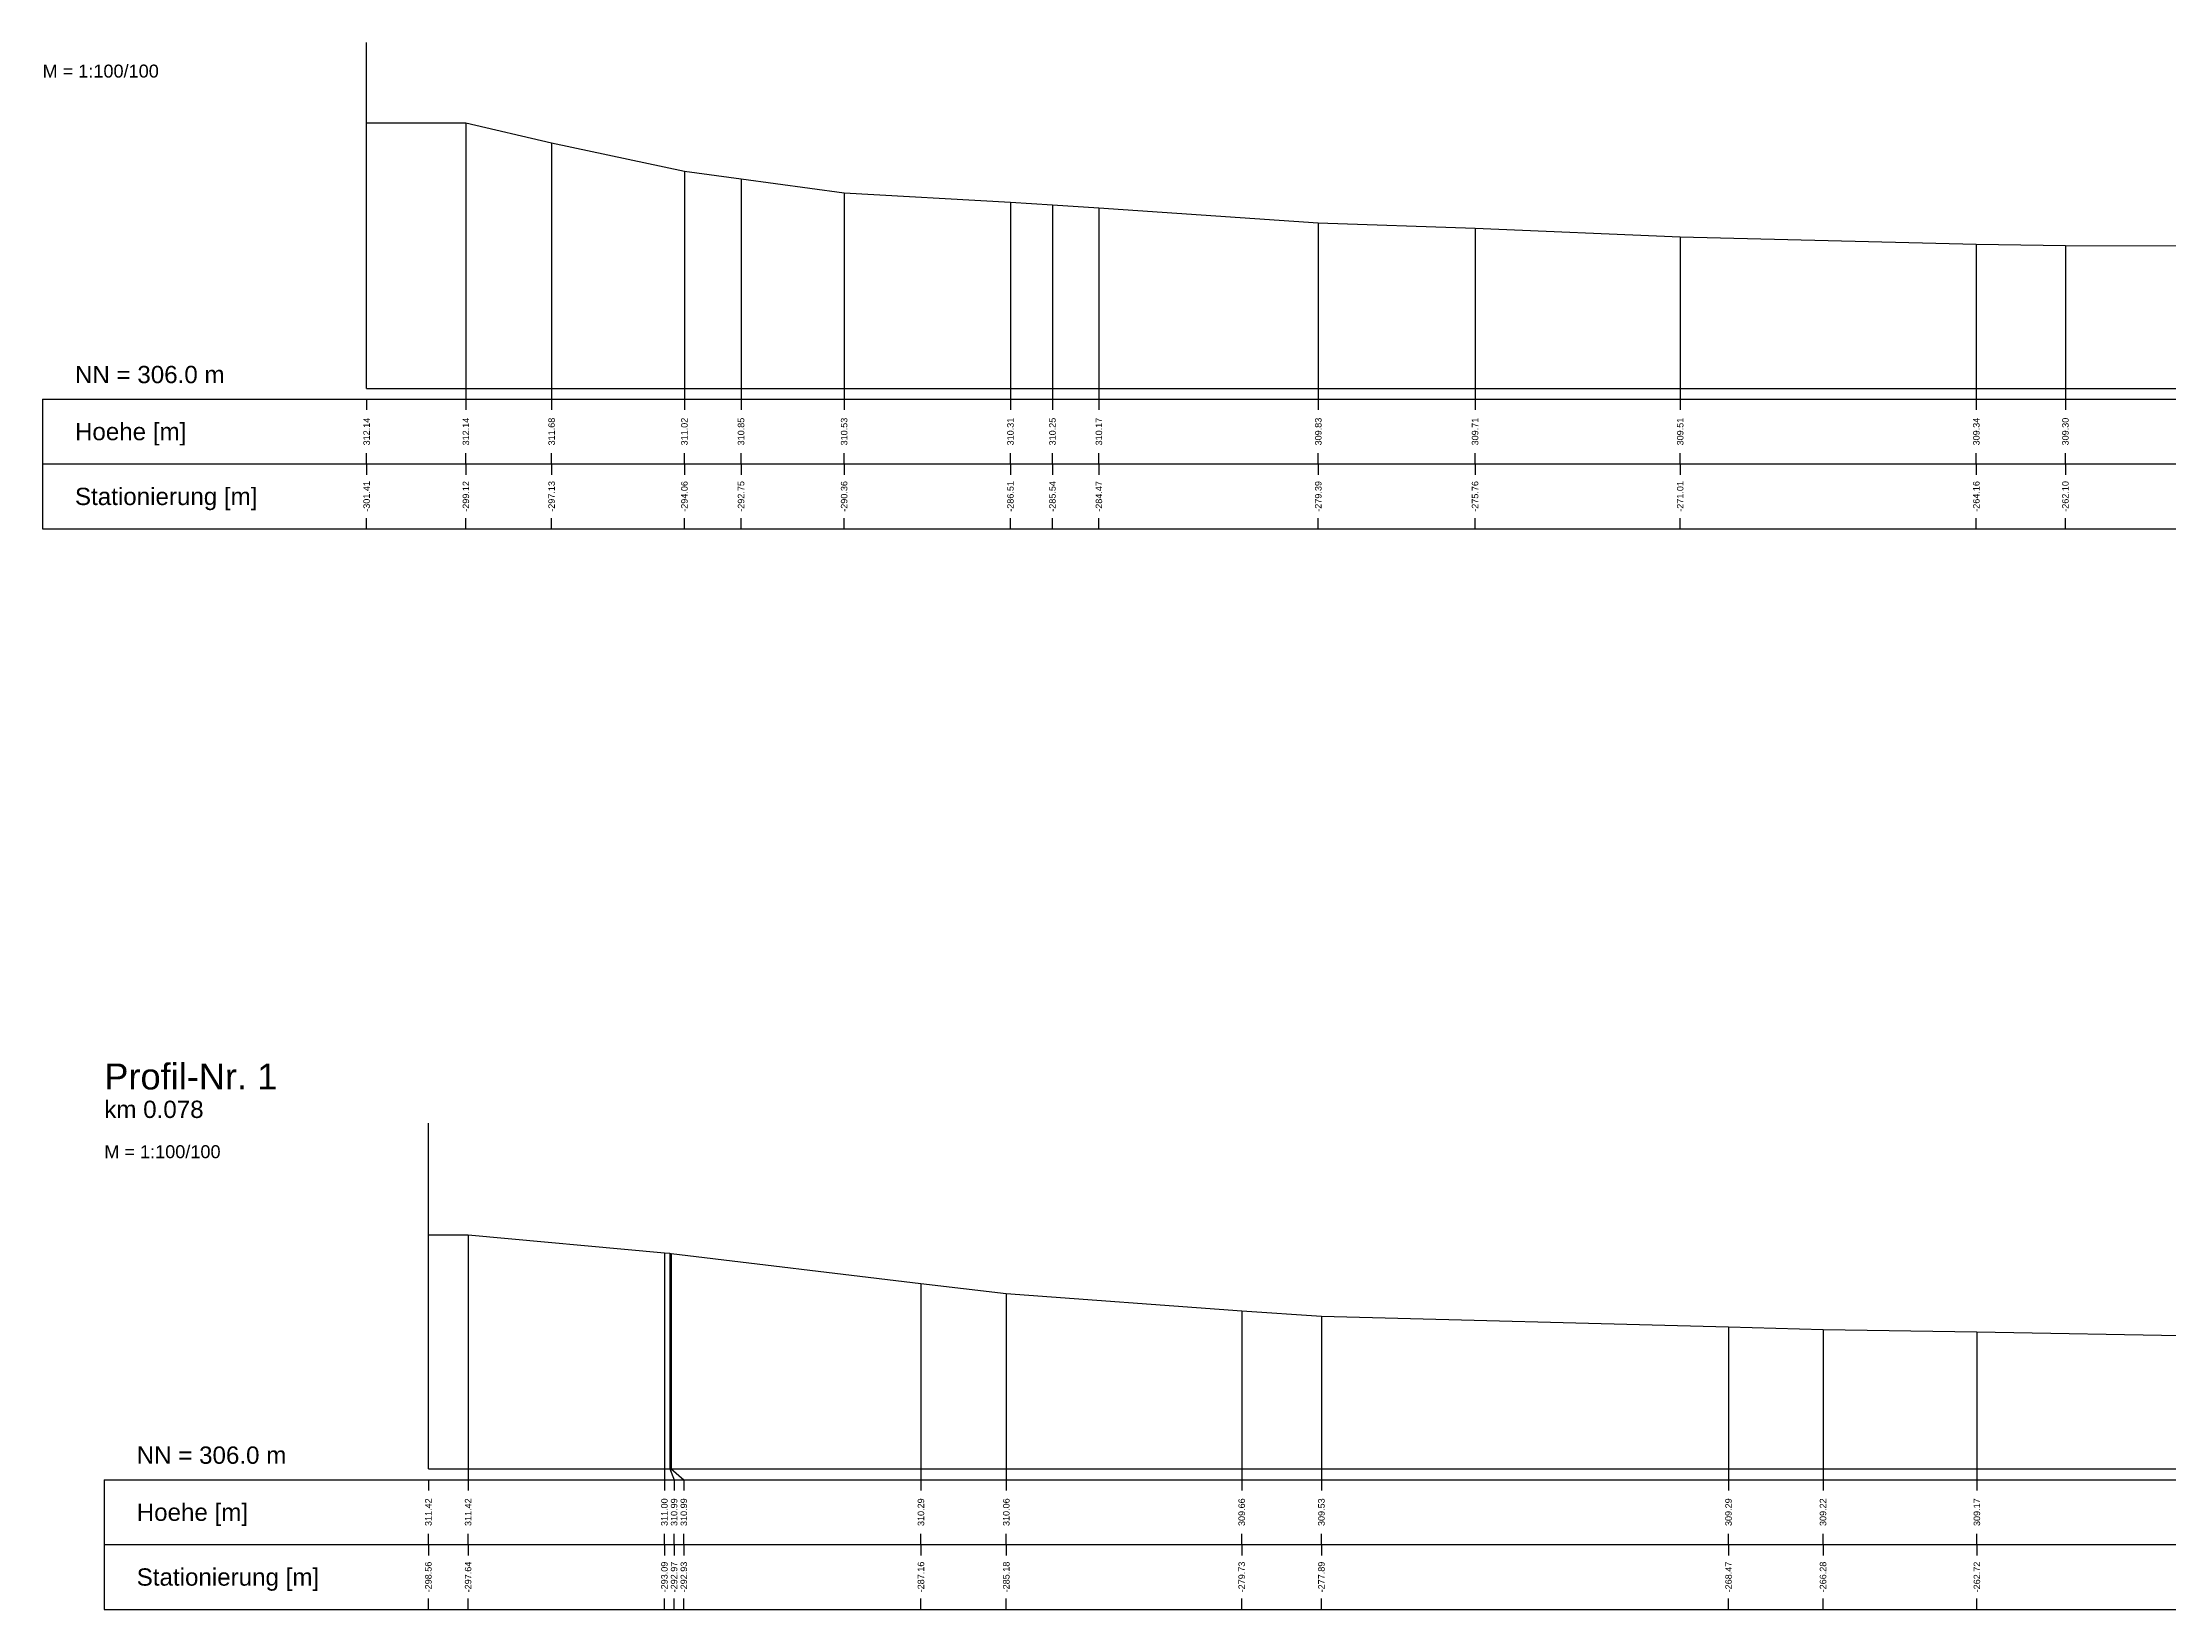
# Model space of a CAD drawing. Header units: millimetres. Extents: x -170 to 301, y 153 to 290.
# Drawn here: x -158.21 to -108.98, y 152.75 to 189 of the extents above; entities that cross this region are included whole.
import ezdxf
from ezdxf.enums import TextEntityAlignment as Align

# ---------------------------------------------------------------- set-up
doc = ezdxf.new("R2010")
doc.units = ezdxf.units.MM
doc.styles.get("Standard").update_dxf_attribs({"font": 'arial.ttf'})

msp = doc.modelspace()

# ---------------------------------------------------------------- linework, layer by layer
at = {"layer": 'band'}
for p, q in [((-150.707, 180.75), (-150.707, 180.5)), ((-148.41, 180.75), (-148.41, 180.5)), ((-146.426, 180.75), (-146.426, 180.5)), ((-143.353, 180.75), (-143.353, 180.5)), ((-142.042, 180.75), (-142.042, 180.5)), ((-139.656, 180.75), (-139.656, 180.5)), ((-135.807, 180.75), (-135.807, 180.5)), ((-134.835, 180.75), (-134.835, 180.5)), ((-133.76, 180.75), (-133.76, 180.5)), ((-128.682, 180.75), (-128.682, 180.5)), ((-125.054, 180.75), (-125.054, 180.5)), ((-120.306, 180.75), (-120.306, 180.5)), ((-113.453, 180.75), (-113.453, 180.5)), ((-111.392, 180.75), (-111.392, 180.5)), ((-150.707, 179.25), (-150.707, 179.5)), ((-150.707, 179.25), (-150.707, 179)), ((-148.41, 179.25), (-148.41, 179.5)), ((-148.41, 179.25), (-148.41, 179)), ((-146.426, 179.25), (-146.426, 179.5)), ((-146.426, 179.25), (-146.426, 179)), ((-143.353, 179.25), (-143.353, 179.5)), ((-143.353, 179.25), (-143.353, 179)), ((-142.042, 179.25), (-142.042, 179.5)), ((-142.042, 179.25), (-142.042, 179)), ((-139.656, 179.25), (-139.656, 179.5)), ((-139.656, 179.25), (-139.656, 179)), ((-135.807, 179.25), (-135.807, 179.5)), ((-135.807, 179.25), (-135.807, 179)), ((-134.835, 179.25), (-134.835, 179.5)), ((-134.835, 179.25), (-134.835, 179)), ((-133.76, 179.25), (-133.76, 179.5)), ((-133.76, 179.25), (-133.76, 179)), ((-128.682, 179.25), (-128.682, 179.5)), ((-128.682, 179.25), (-128.682, 179)), ((-125.054, 179.25), (-125.054, 179.5)), ((-125.054, 179.25), (-125.054, 179)), ((-120.306, 179.25), (-120.306, 179.5)), ((-120.306, 179.25), (-120.306, 179)), ((-113.453, 179.25), (-113.453, 179.5)), ((-113.453, 179.25), (-113.453, 179)), ((-111.392, 179.25), (-111.392, 179.5)), ((-111.392, 179.25), (-111.392, 179)), ((-150.707, 177.75), (-150.707, 178)), ((-148.41, 177.75), (-148.41, 178)), ((-146.426, 177.75), (-146.426, 178)), ((-143.353, 177.75), (-143.353, 178)), ((-142.042, 177.75), (-142.042, 178)), ((-139.656, 177.75), (-139.656, 178)), ((-135.807, 177.75), (-135.807, 178)), ((-134.835, 177.75), (-134.835, 178)), ((-133.76, 177.75), (-133.76, 178)), ((-128.682, 177.75), (-128.682, 178)), ((-125.054, 177.75), (-125.054, 178)), ((-120.306, 177.75), (-120.306, 178)), ((-113.453, 177.75), (-113.453, 178)), ((-111.392, 177.75), (-111.392, 178)), ((-149.278, 155.75), (-149.278, 155.5)), ((-148.358, 155.75), (-148.358, 155.5)), ((-143.816, 155.75), (-143.816, 155.5)), ((-143.591, 155.75), (-143.591, 155.5)), ((-143.366, 155.75), (-143.366, 155.5)), ((-137.878, 155.75), (-137.878, 155.5)), ((-135.903, 155.75), (-135.903, 155.5)), ((-130.455, 155.75), (-130.455, 155.5)), ((-128.61, 155.75), (-128.61, 155.5)), ((-119.188, 155.75), (-119.188, 155.5)), ((-117.001, 155.75), (-117.001, 155.5)), ((-113.44, 155.75), (-113.44, 155.5)), ((-149.278, 154.25), (-149.278, 154.5)), ((-149.278, 154.25), (-149.278, 154)), ((-148.358, 154.25), (-148.358, 154.5)), ((-148.358, 154.25), (-148.358, 154)), ((-143.816, 154.25), (-143.816, 154.5)), ((-143.816, 154.25), (-143.816, 154)), ((-143.591, 154.25), (-143.591, 154.5)), ((-143.591, 154.25), (-143.591, 154)), ((-143.366, 154.25), (-143.366, 154.5)), ((-143.366, 154.25), (-143.366, 154)), ((-137.878, 154.25), (-137.878, 154.5)), ((-137.878, 154.25), (-137.878, 154)), ((-135.903, 154.25), (-135.903, 154.5)), ((-135.903, 154.25), (-135.903, 154)), ((-130.455, 154.25), (-130.455, 154.5)), ((-130.455, 154.25), (-130.455, 154)), ((-128.61, 154.25), (-128.61, 154.5)), ((-128.61, 154.25), (-128.61, 154)), ((-119.188, 154.25), (-119.188, 154.5)), ((-119.188, 154.25), (-119.188, 154)), ((-117.001, 154.25), (-117.001, 154.5)), ((-117.001, 154.25), (-117.001, 154)), ((-113.44, 154.25), (-113.44, 154.5)), ((-113.44, 154.25), (-113.44, 154)), ((-149.278, 152.75), (-149.278, 153)), ((-148.358, 152.75), (-148.358, 153)), ((-143.816, 152.75), (-143.816, 153)), ((-143.591, 152.75), (-143.591, 153)), ((-143.366, 152.75), (-143.366, 153)), ((-137.878, 152.75), (-137.878, 153)), ((-135.903, 152.75), (-135.903, 153)), ((-130.455, 152.75), (-130.455, 153)), ((-128.61, 152.75), (-128.61, 153)), ((-119.188, 152.75), (-119.188, 153)), ((-117.001, 152.75), (-117.001, 153)), ((-113.44, 152.75), (-113.44, 153))]:
    msp.add_line(p, q, dxfattribs=at)
at = {"layer": 'frame'}
for p, q in [((-150.707, 181), (-150.707, 189)), ((-158.207, 180.75), (231.779, 180.75)), ((-158.207, 180.75), (-158.207, 179.25)), ((-150.707, 181), (231.779, 181)), ((-158.207, 179.25), (231.779, 179.25)), ((-158.207, 179.25), (-158.207, 177.75)), ((-158.207, 177.75), (231.779, 177.75)), ((-149.278, 156), (-149.278, 164)), ((-156.778, 155.75), (149.427, 155.75)), ((-156.778, 155.75), (-156.778, 154.25)), ((-149.278, 156), (149.427, 156)), ((-156.778, 154.25), (149.427, 154.25)), ((-156.778, 154.25), (-156.778, 152.75)), ((-156.778, 152.75), (149.427, 152.75))]:
    msp.add_line(p, q, dxfattribs=at)
at = {"layer": 'marker', "color": 253}
for p, q in [((-148.41, 187.142), (-148.41, 181)), ((-146.426, 186.68), (-146.426, 181)), ((-143.353, 186.022), (-143.353, 181)), ((-142.042, 185.846), (-142.042, 181)), ((-139.656, 185.527), (-139.656, 181)), ((-135.807, 185.311), (-135.807, 181)), ((-134.835, 185.245), (-134.835, 181)), ((-133.76, 185.174), (-133.76, 181)), ((-128.682, 184.829), (-128.682, 181)), ((-125.054, 184.707), (-125.054, 181)), ((-120.306, 184.507), (-120.306, 181)), ((-113.453, 184.337), (-113.453, 181)), ((-111.392, 184.302), (-111.392, 181)), ((-148.41, 181), (-148.41, 180.75)), ((-146.426, 181), (-146.426, 180.75)), ((-143.353, 181), (-143.353, 180.75)), ((-142.042, 181), (-142.042, 180.75)), ((-139.656, 181), (-139.656, 180.75)), ((-135.807, 181), (-135.807, 180.75)), ((-134.835, 181), (-134.835, 180.75)), ((-133.76, 181), (-133.76, 180.75)), ((-128.682, 181), (-128.682, 180.75)), ((-125.054, 181), (-125.054, 180.75)), ((-120.306, 181), (-120.306, 180.75)), ((-113.453, 181), (-113.453, 180.75)), ((-111.392, 181), (-111.392, 180.75)), ((-148.358, 161.42), (-148.358, 156)), ((-143.816, 161.002), (-143.816, 156)), ((-143.693, 160.991), (-143.693, 156)), ((-143.655, 160.988), (-143.655, 156)), ((-137.878, 160.29), (-137.878, 156)), ((-135.903, 160.058), (-135.903, 156)), ((-130.455, 159.655), (-130.455, 156)), ((-128.61, 159.532), (-128.61, 156)), ((-119.188, 159.29), (-119.188, 156)), ((-117.001, 159.224), (-117.001, 156)), ((-113.44, 159.174), (-113.44, 156)), ((-148.358, 156), (-148.358, 155.75)), ((-143.816, 156), (-143.816, 155.75)), ((-143.693, 156), (-143.591, 155.75)), ((-143.655, 156), (-143.366, 155.75)), ((-137.878, 156), (-137.878, 155.75)), ((-135.903, 156), (-135.903, 155.75)), ((-130.455, 156), (-130.455, 155.75)), ((-128.61, 156), (-128.61, 155.75)), ((-119.188, 156), (-119.188, 155.75)), ((-117.001, 156), (-117.001, 155.75)), ((-113.44, 156), (-113.44, 155.75))]:
    msp.add_line(p, q, dxfattribs=at)
at = {"layer": 'profile'}
for points in [[(-150.707, 187.142), (-148.41, 187.142), (-146.426, 186.68), (-143.353, 186.022), (-142.042, 185.846), (-139.656, 185.527), (-135.807, 185.311), (-134.835, 185.245), (-133.76, 185.174), (-128.682, 184.829), (-125.054, 184.707), (-120.306, 184.507), (-113.453, 184.337), (-111.392, 184.302), (-108.381, 184.296)], [(-149.278, 161.42), (-148.358, 161.42), (-143.816, 161.002), (-143.693, 160.991), (-143.655, 160.988), (-137.878, 160.29), (-135.903, 160.058), (-130.455, 159.655), (-128.61, 159.532), (-119.188, 159.29), (-117.001, 159.224), (-113.44, 159.174), (-103.178, 158.989), (-93.079, 158.716), (-90.726, 158.656), (-83.854, 158.411), (-77.872, 158.251), (-76.596, 158.193), (-74.968, 158.102), (-69.503, 157.844), (-66.781, 157.621), (-61.407, 157.449), (-57.023, 157.294), (-48.707, 157.079)]]:
    msp.add_lwpolyline(points, dxfattribs=at)

# ---------------------------------------------------------------- texts
for s, height, p in [('M = 1:100/100', 0.3, (-158.207, 188.1)), ('NN = 306.0 m', 0.4, (-157.457, 181)), ('Profil-Nr. 1', 0.6, (-156.778, 164.6)), ('km 0.078', 0.4, (-156.778, 164)), ('M = 1:100/100', 0.3, (-156.778, 163.1)), ('NN = 306.0 m', 0.4, (-156.028, 156))]:
    msp.add_text(s, height=height).set_placement(p, align=Align.BOTTOM_LEFT)
for s, p in [('Hoehe [m]', (-157.457, 180)), ('Stationierung [m]', (-157.457, 178.5)), ('Hoehe [m]', (-156.028, 155)), ('Stationierung [m]', (-156.028, 153.5))]:
    msp.add_text(s, height=0.4).set_placement(p, align=Align.MIDDLE_LEFT)
for s, p in [('312.14', (-150.707, 180)), ('312.14', (-148.41, 180)), ('311.68', (-146.426, 180)), ('311.02', (-143.353, 180)), ('310.85', (-142.042, 180)), ('310.53', (-139.656, 180)), ('310.31', (-135.807, 180)), ('310.25', (-134.835, 180)), ('310.17', (-133.76, 180)), ('309.83', (-128.682, 180)), ('309.71', (-125.054, 180)), ('309.51', (-120.306, 180)), ('309.34', (-113.453, 180)), ('309.30', (-111.392, 180)), ('-301.41', (-150.707, 178.5)), ('-299.12', (-148.41, 178.5)), ('-297.13', (-146.426, 178.5)), ('-294.06', (-143.353, 178.5)), ('-292.75', (-142.042, 178.5)), ('-290.36', (-139.656, 178.5)), ('-286.51', (-135.807, 178.5)), ('-285.54', (-134.835, 178.5)), ('-284.47', (-133.76, 178.5)), ('-279.39', (-128.682, 178.5)), ('-275.76', (-125.054, 178.5)), ('-271.01', (-120.306, 178.5)), ('-264.16', (-113.453, 178.5)), ('-262.10', (-111.392, 178.5)), ('311.42', (-149.278, 155)), ('311.42', (-148.358, 155)), ('311.00', (-143.816, 155)), ('310.99', (-143.591, 155)), ('310.99', (-143.366, 155)), ('310.29', (-137.878, 155)), ('310.06', (-135.903, 155)), ('309.66', (-130.455, 155)), ('309.53', (-128.61, 155)), ('309.29', (-119.188, 155)), ('309.22', (-117.001, 155)), ('309.17', (-113.44, 155)), ('-298.56', (-149.278, 153.5)), ('-297.64', (-148.358, 153.5)), ('-293.09', (-143.816, 153.5)), ('-292.97', (-143.591, 153.5)), ('-292.93', (-143.366, 153.5)), ('-287.16', (-137.878, 153.5)), ('-285.18', (-135.903, 153.5)), ('-279.73', (-130.455, 153.5)), ('-277.89', (-128.61, 153.5)), ('-268.47', (-119.188, 153.5)), ('-266.28', (-117.001, 153.5)), ('-262.72', (-113.44, 153.5))]:
    msp.add_text(s, height=0.15, rotation=90).set_placement(p, align=Align.MIDDLE)

doc.saveas('drawing.dxf')
